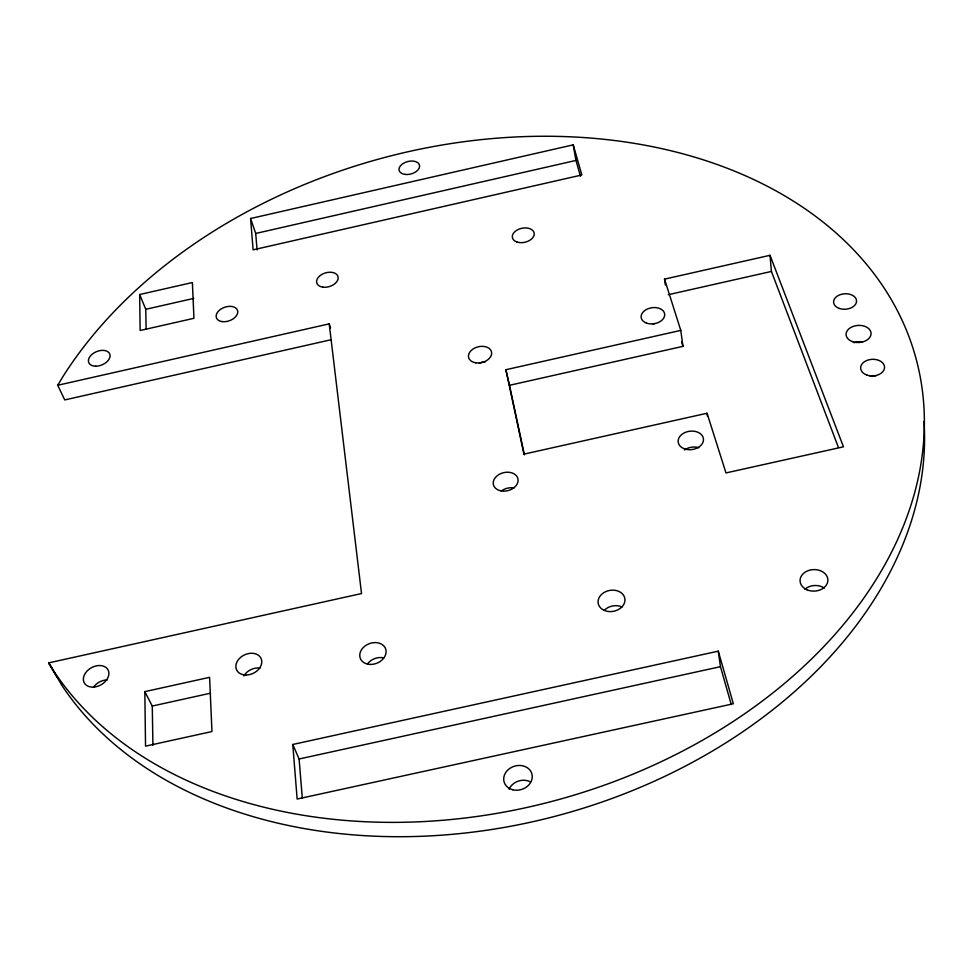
<?xml version="1.0" encoding="UTF-8"?>
<svg xmlns="http://www.w3.org/2000/svg" width="973" height="973" viewBox="0 0 973 973"><rect width="100%" height="100%" fill="white"/><g stroke="black" fill="none" stroke-linecap="round" stroke-linejoin="round"><path stroke-width="1.46" d="M57.735 385.272L62.807 376.794A463.282 332.62 -15.1 0 1 760.716 182.912A463.282 332.62 -15.1 0 1 744.953 713.562A463.282 332.62 -15.1 0 1 54.05 671.492L48.65 662.893L361.53 593.554L329.215 323.863L57.735 385.272L64.741 399.927L331.136 339.735M250.596 218.511L573.219 144.855L581.842 174.97L253.102 249.842L250.596 218.511L255.717 233.459L257.067 249.891M255.717 233.459L575.955 160.436L580.467 176.247M139.662 294.527L192.386 282.535L193.943 318.305L140.136 330.504L139.662 294.527L145.768 309.305L146.096 328.813M145.768 309.305L193.736 298.407M665.35 284.919L664.523 279.129L770.02 255.315L843.457 446.814L725.98 472.927L707.055 413.245L523.936 454.136L505.875 369.716L680.784 330.394L682.961 346.352L509.511 385.296L524.411 454.89M668.256 294.71L771.419 271.443L838.41 447.41M923.997 421.455A459.22 332.389 -15.1 0 1 580.273 809.135A459.22 332.389 -15.1 0 1 62.175 685.807L48.65 662.893M144.831 691.633L209.596 677.33L211.956 731.55L145.536 746.145L144.831 691.633L152.275 706.045L152.919 745.306M152.275 706.045L210.606 693.177M292.776 744.479L718.269 651.156L733.338 703.771L297.142 799.04L292.776 744.479L299.088 758.989L302.323 798.249M299.088 758.989L720.458 666.675L718.269 651.156M48.857 662.844L56.993 677.159M329.215 323.863L330.552 328.01M664.523 279.129L680.784 330.394M681.623 342.07L682.961 346.352M720.458 666.675L731.27 704.574M505.875 369.716L509.511 385.296M573.219 144.855L575.955 160.436M707.055 413.245L707.432 416.152M770.02 255.315L771.419 271.443M853.929 342.727A12.406 8.55 -3.2 0 1 862.321 341.888M804.878 589.249A13.792 10.752 -1.9 0 1 824.265 588.02M509.086 789.188A14.327 12.126 -17.4 0 1 530.565 781.964M93.469 687.193A13.415 9.779 -29.3 0 1 107.237 679.932M243.846 675.967A13.379 10.18 -25.4 0 1 260.059 668.11M501.837 490.66A12.503 9.231 -13.9 0 1 513.987 487.959M479.385 363.197A11.688 8.064 -13.8 0 1 485.259 361.871M652.956 323.863A11.773 8.076 -8.9 0 1 654.975 323.535M684.578 449.952A12.613 9.231 -7.5 0 1 698.821 447.726M604.355 610.29A13.415 10.594 -10.5 0 1 622.1 607.006M368.208 662.978A13.403 10.472 -21.2 0 1 383.617 657.87M869.935 376.04A11.858 8.307 -2.5 0 1 876.041 375.821M95.731 366.189A11.36 7.176 -22.4 0 0 109.9 354.367A11.36 7.176 -22.4 0 0 92.119 354.257A11.36 7.176 -22.4 0 0 95.731 366.189M221.99 321.589A11.189 7.152 -19.4 0 0 237.753 311.555A11.189 7.152 -19.4 0 0 221.126 308.952A11.189 7.152 -19.4 0 0 221.99 321.589M516.809 241.961A11.117 7.164 -12.2 0 0 534.165 234.675A11.117 7.164 -12.2 0 0 518.791 229.214A11.117 7.164 -12.2 0 0 516.809 241.961M475.748 362.807A11.785 8.064 -13.8 0 0 491.547 352.031A11.785 8.064 -13.8 0 0 472.89 349.125A11.785 8.064 -13.8 0 0 475.748 362.807M646.449 323.085A11.871 8.076 -9 0 0 664.693 315.203A11.871 8.076 -9 0 0 647.592 308.928A11.871 8.076 -9 0 0 646.449 323.085M852.518 341.632A12.503 8.55 -3.4 0 0 871.078 333.423A12.503 8.55 -3.4 0 0 852.153 326.819A12.503 8.55 -3.4 0 0 852.518 341.632M501.131 490.903A12.613 9.243 -13.9 0 0 517.952 478.886A12.613 9.243 -13.9 0 0 497.872 475.225A12.613 9.243 -13.9 0 0 501.131 490.903M603.99 610.266A13.537 10.606 -10.6 0 0 624.934 600.694A13.537 10.606 -10.6 0 0 605.632 591.693A13.537 10.606 -10.6 0 0 603.99 610.266M807.031 589.796A13.926 10.776 -2.2 0 0 827.889 580.127A13.926 10.776 -2.2 0 0 806.994 571.139A13.926 10.776 -2.2 0 0 807.031 589.796M512.844 789.784A14.473 12.163 -17.3 0 0 532.073 774.69A14.473 12.163 -17.3 0 0 508.976 769.035A14.473 12.163 -17.3 0 0 512.844 789.784M93.59 687.084A13.537 9.791 -29 0 0 108.222 670.251A13.537 9.791 -29 0 0 86.561 671.613A13.537 9.791 -29 0 0 93.59 687.084M246.145 675.007A13.513 10.204 -25.2 0 0 261.141 658.612A13.513 10.204 -25.2 0 0 239.139 658.782A13.513 10.204 -25.2 0 0 246.145 675.007M367.539 664.097A13.525 10.496 -21 0 0 386.026 650.56A13.525 10.496 -21 0 0 365.203 645.865A13.525 10.496 -21 0 0 367.539 664.097M322.793 287.144A11.092 7.115 -16.9 0 0 338.154 277.269A11.092 7.115 -16.9 0 0 321.224 274.812A11.092 7.115 -16.9 0 0 322.793 287.144M684.007 448.662A12.722 9.243 -7.7 0 0 703.467 439.991A12.722 9.243 -7.7 0 0 684.931 432.547A12.722 9.243 -7.7 0 0 684.007 448.662M405.218 174.422A10.508 6.41 -14.4 0 0 419.533 165.41A10.508 6.41 -14.4 0 0 403.163 163.488A10.508 6.41 -14.4 0 0 405.218 174.422M866.846 375.055A11.968 8.319 -2.7 0 0 884.554 367.162A11.968 8.319 -2.7 0 0 866.396 360.655A11.968 8.319 -2.7 0 0 866.846 375.055M839.456 308.477A11.506 7.735 -4 0 0 856.556 300.973A11.506 7.735 -4 0 0 839.213 295.062A11.506 7.735 -4 0 0 839.456 308.477"/></g></svg>
